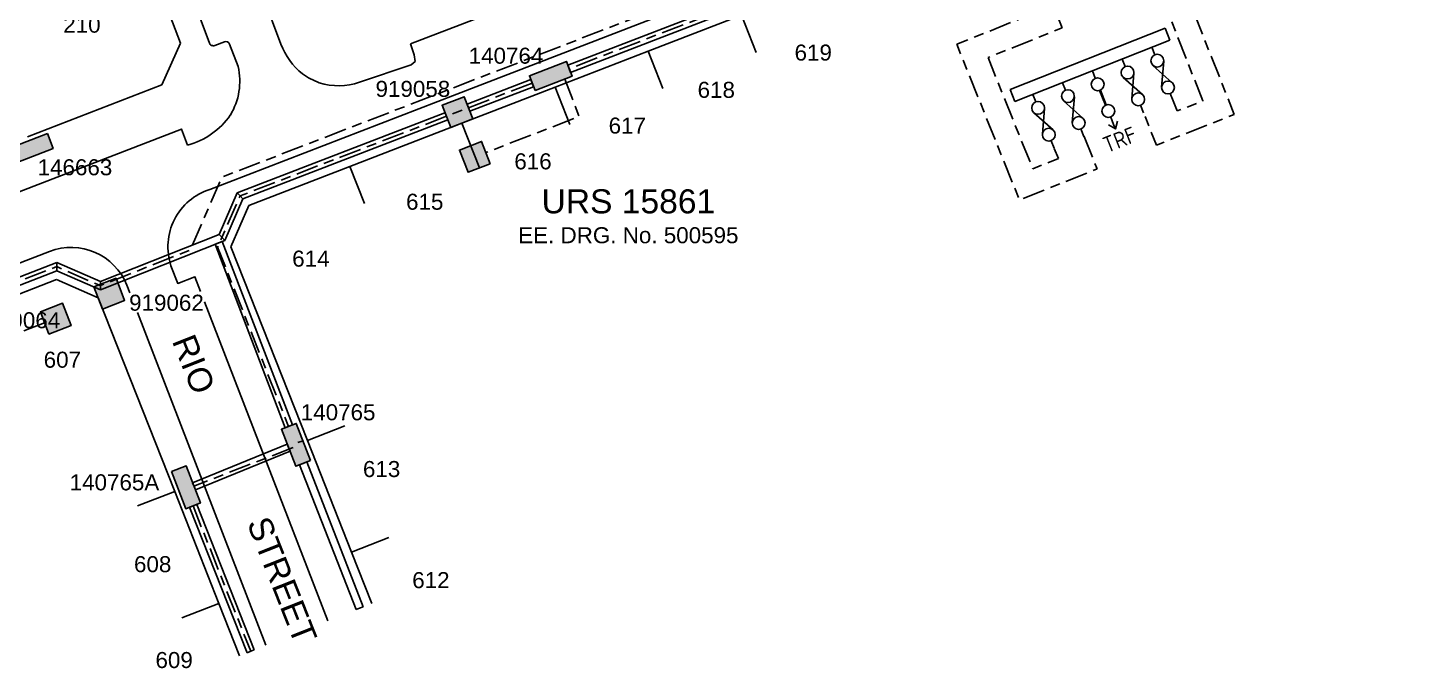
# Model space of a CAD drawing. Header units: metres. Extents: x 310835 to 311433, y 6270349 to 6270744.
# Drawn here: x 311051.5 to 311224.4, y 6270410.2 to 6270490.1 of the extents above; entities that cross this region are included whole.
import ezdxf
from ezdxf.enums import TextEntityAlignment as Align

# ---------------------------------------------------------------- set-up
doc = ezdxf.new("R2010")
doc.units = ezdxf.units.M
doc.header["$LTSCALE"] = 0.7
doc.linetypes.add('Cable Exist UG', pattern=[8.2, 4, -1.2, 1.8, -1.2])
doc.layers.get('0').update_dxf_attribs({"color": 6})
for name, color, linetype in [('_User Miscellaneous11', 7, 'Continuous'), ('_User Miscellaneous6', 7, 'Continuous'), ('_User Miscellaneous7', 150, 'Continuous'), ('_User Miscellaneous8', 7, 'Continuous'), ('_User_LV_Exist', 7, 'Continuous'), ('Cadastre Developer_SP_NEW', 4, 'Continuous'), ('Cadastre Land Parcels_SP_EXT', 4, 'Continuous'), ('Cadastre Roads_SP_EXT', 4, 'Continuous'), ('Cadastre Roads_SP_NEW', 8, 'Continuous'), ('Duct_SP_EXT', 4, 'Continuous'), ('Equip_LV_EXT', 5, 'Continuous'), ('Equip_LV_MOD', 5, 'Continuous'), ('Sub_LV_EXT', 5, 'Continuous'), ('SupportsUG_SP_LV_EXT', 7, 'Continuous'), ('SupportsUG_SP_LV_SL_EXT', 7, 'Continuous'), ('Trench_SP_EXT', 7, 'Continuous'), ('UG_Details_SP_MISC', 7, 'Continuous')]:
    doc.layers.add(name, color=color, linetype=linetype)
doc.layers.add('_User Miscellaneous12', color=7, linetype='Continuous', lineweight=35)
doc.styles.add('ARIAL', font='arial.ttf', dxfattribs={"height": 2})
doc.styles.add('ARIAL 3.0', font='arial.ttf', dxfattribs={"height": 3})
doc.styles.add('COLUMN_LABEL', font='arial.ttf')
doc.styles.add('IESYMBOL1', font='isocp.shx')
doc.styles.add('POLE_LABEL', font='arial.ttf')
doc.styles.get("Standard").update_dxf_attribs({"font": 'arial.ttf'})

# ---------------------------------------------------------------- blocks, each defined once
blk = doc.blocks.new('PILLAR_EXT')
blk.add_hatch(color=256).paths.add_polyline_path([(-2.475, 2.49), (-2.475, 0.51), (2.475, 0.51), (2.475, 2.49)])
blk.add_lwpolyline([(-2.475, 0.51), (2.475, 0.51), (2.475, 2.49), (-2.475, 2.49)], close=True)
for tag, p, flags in [('OWNED_BY', (0, 1.3), 9), ('STATE', (0, 1.1), 9), ('SUPPORT_TYPE', (0, 0.9), 9), ('USAGE', (0, 0.7), 9), ('LEGEND', (0, 0.5), 9), ('LOCATION', (0, 0.3), 9), ('NOTES', (0, 0.1), 9), ('PARENT', (0, -0.1), 9), ('STREETNAME', (0, -0.3), 9), ('SUBURB', (0, -0.5), 1)]:
    blk.add_attdef(tag, p, '', height=0.2, dxfattribs=dict(flags=flags))
at = {"layer": '_User Miscellaneous6', "style": 'ARIAL', "flags": 8}
blk.add_attdef('ASSET_NUM', text='', height=2, dxfattribs=at).set_placement((1.5, 7.5), align=Align.TOP_LEFT)
blk = doc.blocks.new('*U37')
at = {"layer": '_User Miscellaneous7'}
blk.add_hatch(color=256, dxfattribs=at).paths.add_polyline_path([(-1.49, -4.51), (-1.49, -7.49), (1.48, -7.49), (1.48, -4.51)])
at = {"layer": '_User Miscellaneous8'}
blk.add_hatch(color=256, dxfattribs=at).paths.add_polyline_path([(-1.49, 1.48), (-1.49, -1.49), (1.48, -1.49), (1.48, 1.48)])
at = {"layer": '_User Miscellaneous7'}
blk.add_lwpolyline([(1.48, -7.49), (1.48, -4.51), (-1.49, -4.51), (-1.49, -7.49)], close=True, dxfattribs=at)
at = {"layer": '_User Miscellaneous8'}
blk.add_lwpolyline([(1.48, -1.49), (1.48, 1.48), (-1.49, 1.48), (-1.49, -1.49)], close=True, dxfattribs=at)
at = {"flags": 9}
for tag, style, p in [('STRUCTURE_PLANT_NUMBER', 'POLE_LABEL', (1.81, 0.03)), ('STREET_CODE', 'COLUMN_LABEL', (1.81, -0.2))]:
    blk.add_attdef(tag, text='', height=0.2, dxfattribs=dict(at, style=style)).set_placement(p, align=Align.MIDDLE_LEFT)
for tag, p in [('COLUMN_TYPE', (1.81, -0.4)), ('OWNED_BY', (1.81, -0.6)), ('STATE', (1.81, -0.8)), ('USAGE', (1.81, -1)), ('STREETNAME', (1.81, -1.6)), ('SUBURB', (1.81, -1.8)), ('LEGEND', (1.81, -1.2)), ('LOCATION', (1.81, -1.4)), ('NOTES', (1.81, -2))]:
    blk.add_attdef(tag, text='', height=0.2, dxfattribs=at).set_placement(p, align=Align.MIDDLE_LEFT)
at = {"flags": 1}
blk.add_attdef('Z', (1.81, -2.35), '', height=0.2, dxfattribs=at)
at = {"layer": '_User Miscellaneous6', "style": 'ARIAL', "flags": 8}
blk.add_attdef('ASSET_NUM', text='', height=2, dxfattribs=at).set_placement((2, 2), align=Align.MIDDLE_LEFT)
blk = doc.blocks.new('*U84')
at = {"layer": '_User Miscellaneous7'}
blk.add_hatch(color=256, dxfattribs=at).paths.add_polyline_path([(-0.98, -8.85), (1.99, -8.85), (1.99, -5.88), (-0.98, -5.88)])
at = {"layer": '_User Miscellaneous8'}
blk.add_hatch(color=256, dxfattribs=at).paths.add_polyline_path([(-1.49, -1.49), (1.48, -1.49), (1.48, 1.48), (-1.49, 1.48)])
at = {"layer": '_User Miscellaneous7'}
blk.add_lwpolyline([(1.99, -8.85), (1.99, -5.88), (-0.98, -5.88), (-0.98, -8.85)], close=True, dxfattribs=at)
at = {"layer": '_User Miscellaneous8'}
blk.add_lwpolyline([(1.48, -1.49), (1.48, 1.48), (-1.49, 1.48), (-1.49, -1.49)], close=True, dxfattribs=at)
at = {"flags": 9}
for tag, style, p in [('STRUCTURE_PLANT_NUMBER', 'POLE_LABEL', (1.81, 0.03)), ('STREET_CODE', 'COLUMN_LABEL', (1.81, -0.2))]:
    blk.add_attdef(tag, text='', height=0.2, dxfattribs=dict(at, style=style)).set_placement(p, align=Align.MIDDLE_LEFT)
for tag, p in [('COLUMN_TYPE', (1.81, -0.4)), ('OWNED_BY', (1.81, -0.6)), ('STATE', (1.81, -0.8)), ('USAGE', (1.81, -1)), ('STREETNAME', (1.81, -1.6)), ('SUBURB', (1.81, -1.8)), ('LEGEND', (1.81, -1.2)), ('LOCATION', (1.81, -1.4)), ('NOTES', (1.81, -2))]:
    blk.add_attdef(tag, text='', height=0.2, dxfattribs=at).set_placement(p, align=Align.MIDDLE_LEFT)
at = {"flags": 1}
blk.add_attdef('Z', (1.81, -2.35), '', height=0.2, dxfattribs=at)
at = {"layer": '_User Miscellaneous6', "style": 'ARIAL', "flags": 8}
blk.add_attdef('ASSET_NUM', text='', height=2, dxfattribs=at).set_placement((2, 2), align=Align.MIDDLE_LEFT)
blk = doc.blocks.new('A$C7DAD38F0')
at = {"layer": '_User Miscellaneous11', "color": 3, "style": 'ARIAL'}
blk.add_attdef('DRG_NO', text='', height=2, dxfattribs=at).set_placement((0, -4.23), align=Align.MIDDLE_CENTER)
at = {"layer": '_User Miscellaneous6', "color": 2, "style": 'ARIAL 3.0'}
blk.add_attdef('URS___', text='', height=3, dxfattribs=at).set_placement((0, 0), align=Align.MIDDLE_CENTER)
blk = doc.blocks.new('LV_UG_DFUSE_CLOSED_EXT')
for points in [[(1, 0), (0, 0)], [(5.04, 0.73), (2.16, -0.72)], [(5.05, -0.71), (2.16, 0.72)], [(6.2, 0.01), (7.2, 0.01)]]:
    blk.add_lwpolyline(points)
for centre in [(1.8, 0), (5.4, 0.01)]:
    blk.add_circle(centre, 0.8)
at = {"flags": 9}
for tag, p in [('ACTUAL_STATUS', (0, 0)), ('CONSTRUCTED_VOLTAGE', (0, -0.2)), ('OPERATING_VOLTAGE', (0, -0.6)), ('ORIENTATION', (0, -0.8)), ('STATE', (0, -1)), ('SWITCH_TYPE', (0, -1.2)), ('NO_PHASES', (0, -0.4)), ('USAGE', (0, -1.4)), ('NOTES', (0, -1.6))]:
    blk.add_attdef(tag, text='', height=0.2, dxfattribs=at).set_placement(p, align=Align.MIDDLE_LEFT)
at = {"flags": 1}
blk.add_attdef('Z', (0, 0), '', height=0.2, dxfattribs=at)
blk = doc.blocks.new('TX_LINK_EXT')
h = blk.add_hatch(color=256)
edge = h.paths.add_edge_path()
edge.add_line((2.6, 0.05), (4.6, 0.05))
edge.add_arc((5.4, 0.01), 0.8, 177.2353, 184.4027)
edge.add_line((4.6, -0.05), (2.6, -0.05))
edge.add_arc((1.8, 0), 0.8, 356.4167, 363.5833)
for points in [[(1, 0), (0, 0)], [(2.6, 0.05), (4.6, 0.05)], [(6.2, 0.01), (7.2, 0.01)], [(2.6, -0.05), (4.6, -0.05)]]:
    blk.add_lwpolyline(points)
for centre in [(1.8, 0), (5.4, 0.01)]:
    blk.add_circle(centre, 0.8)
for centre, start, end in [((1.8, 0), 356.4167, 3.5833), ((5.4, 0.01), 177.2353, 184.4027)]:
    blk.add_arc(centre, 0.8, start, end)
at = {"layer": 'Sub_LV_EXT'}
blk.add_line((7.2, 0.01), (7.8, 0.01), dxfattribs=at)
blk.add_lwpolyline([(7, -0.59), (7.8, 0.01), (7, 0.61)], dxfattribs=at)
at = {"flags": 1}
blk.add_attdef('Z', (0, 0), '', height=0.2, dxfattribs=at)
at = {"layer": 'Sub_LV_EXT', "color": 7, "style": 'IESYMBOL1'}
blk.add_text('TRF', height=2, rotation=90, dxfattribs=at).set_placement((9.24, 0.01), align=Align.MIDDLE_CENTER)
at = {"layer": 'Sub_LV_EXT', "flags": 1}
for tag, p in [('ORIENTATION', (2.14, -1.53)), ('USAGE', (2.14, -1.14)), ('NOTES', (2.14, -3.07))]:
    blk.add_attdef(tag, p, '', height=0.2, dxfattribs=at)

msp = doc.modelspace()

# ---------------------------------------------------------------- linework, layer by layer
at = {"layer": '_User_LV_Exist', "color": 7, "linetype": 'Cable Exist UG', "flags": 128}
for points in [[(311247.36, 6270531.29), (311246.58, 6270533.32), (311241.62, 6270535.5), (311175.9, 6270510.13), (311183.38, 6270491.19), (311192.64, 6270494.85), (311198.13, 6270480.95), (311194.93, 6270479.69), (311194.43, 6270480.95)], [(311193.09, 6270513.55), (311179.8, 6270508.42), (311185.07, 6270495.09), (311194.32, 6270498.75), (311202.03, 6270479.26), (311192.32, 6270475.42), (311190.72, 6270479.47)], [(311179.58, 6270475.03), (311180.09, 6270473.76), (311176.9, 6270472.48), (311171.31, 6270486.35), (311180.55, 6270490.06), (311172.93, 6270508.98), (311075.72, 6270471.44), (311071.75, 6270462.35), (311060.54, 6270457.9), (311055.11, 6270460.27), (311032.4, 6270451.5)], [(311183.29, 6270476.51), (311184.92, 6270472.47), (311175.23, 6270468.58), (311167.41, 6270488.01), (311176.64, 6270491.73), (311171.25, 6270505.12), (311156.65, 6270499.48)], [(311149.32, 6270496.65), (311119.04, 6270484.95)], [(311114.43, 6270483.17), (311077.97, 6270469.09), (311075.17, 6270462.7), (311084.02, 6270440.34)], [(311118.49, 6270483.68), (311120.29, 6270479), (311108.66, 6270474.51)], [(311053.59, 6270453.25), (311047.6, 6270450.94)], [(311084.61, 6270437.69), (311072.22, 6270432.9)], [(311072.11, 6270430.43), (311079.3, 6270412.28)]]:
    msp.add_lwpolyline(points, dxfattribs=at)
at = {"layer": 'Cadastre Developer_SP_NEW', "linetype": 'Continuous'}
for p, q in [((311070.54, 6270488.15), (311065.58, 6270501.24)), ((311068.23, 6270482.97), (311070.54, 6270488.15)), ((311051.43, 6270476.48), (311068.23, 6270482.97))]:
    msp.add_line(p, q, dxfattribs=at)
at = {"layer": 'Cadastre Land Parcels_SP_EXT', "linetype": 'Continuous'}
for p, q in [((311140.54, 6270491.65), (311128.91, 6270487.15)), ((311142.38, 6270487), (311140.54, 6270491.65)), ((311140.54, 6270491.65), (311142.38, 6270487)), ((311128.91, 6270487.15), (311117.28, 6270482.66)), ((311130.75, 6270482.5), (311128.91, 6270487.15)), ((311128.91, 6270487.15), (311130.75, 6270482.5)), ((311117.28, 6270482.66), (311105.64, 6270478.17)), ((311119.11, 6270478.01), (311117.28, 6270482.66)), ((311117.28, 6270482.66), (311119.11, 6270478.01)), ((311105.64, 6270478.17), (311091.69, 6270472.78)), ((311107.85, 6270472.59), (311105.64, 6270478.17)), ((311105.64, 6270478.17), (311107.85, 6270472.59)), ((311091.69, 6270472.78), (311079.09, 6270467.92)), ((311093.52, 6270468.13), (311091.69, 6270472.78)), ((311091.69, 6270472.78), (311093.52, 6270468.13)), ((311079.09, 6270467.92), (311076.84, 6270462.76)), ((311076.84, 6270462.76), (311086.39, 6270438.6)), ((311055.08, 6270458.65), (311044.59, 6270454.6)), ((311060.27, 6270456.37), (311055.08, 6270458.65)), ((311069.82, 6270432.2), (311060.27, 6270456.37)), ((311091.05, 6270440.4), (311086.39, 6270438.6)), ((311086.39, 6270438.6), (311091.05, 6270440.4)), ((311086.39, 6270438.6), (311091.9, 6270424.66)), ((311069.82, 6270432.2), (311065.17, 6270430.41)), ((311065.17, 6270430.41), (311069.82, 6270432.2)), ((311075.33, 6270418.26), (311069.82, 6270432.2)), ((311091.9, 6270424.66), (311096.56, 6270426.46)), ((311096.56, 6270426.46), (311091.9, 6270424.66)), ((311091.9, 6270424.66), (311094.42, 6270418.26)), ((311075.33, 6270418.26), (311070.69, 6270416.47)), ((311070.69, 6270416.47), (311075.33, 6270418.26)), ((311077.92, 6270411.73), (311075.33, 6270418.26))]:
    msp.add_line(p, q, dxfattribs=at)
at = {"layer": 'Cadastre Roads_SP_NEW'}
for p, q in [((311064.28, 6270537.97), (311083.08, 6270488.03)), ((311056.51, 6270535.05), (311074.16, 6270488.16)), ((311076.02, 6270488.33), (311074.81, 6270487.86)), ((311076.67, 6270488.03), (311077.73, 6270485.23))]:
    msp.add_line(p, q, dxfattribs=at)
at = {"layer": 'Cadastre Roads_SP_NEW', "linetype": 'Continuous'}
for p, q in [((311112.16, 6270493.01, 67.58), (311099.25, 6270488.05, 66.46)), ((311099.25, 6270488.05, 66.46), (311099.71, 6270486.7, 66.52)), ((311099.71, 6270486.7, 66.52), (311099.82, 6270485.87, 66.54)), ((311099.31, 6270485.47, 66.5), (311092.89, 6270483.27, 66.15)), ((311099.82, 6270485.87, 66.54), (311099.31, 6270485.47, 66.5))]:
    msp.add_line(p, q, dxfattribs=at)
at = {"layer": 'Cadastre Roads_SP_NEW', "flags": 128}
for points in [[(311244.82, 6270535.75), (311105.01, 6270481.79)], [(311105.01, 6270481.79), (311074.2, 6270469.9)], [(311071.43, 6270475.41), (311070.65, 6270477.43), (310966.74, 6270437.33), (310967.57, 6270435.18), (310961.16, 6270432.71)], [(310963.33, 6270427.11), (311054.18, 6270462.17)], [(311069.35, 6270460.37), (311070.19, 6270458.17), (311072.34, 6270459), (311073.05, 6270457.15)], [(311063.85, 6270457.94), (311064.22, 6270456.99)], [(311073.54, 6270455.88), (311088.91, 6270416.08)], [(311065.16, 6270454.54), (311081.2, 6270413.03)]]:
    msp.add_lwpolyline(points, dxfattribs=at)
at = {"layer": 'Cadastre Roads_SP_NEW'}
for centre, radius, start, end in [((311074.63, 6270488.33), 0.5, 200.5868, 290.7686), ((311076.2, 6270487.86), 0.5, 20.7686, 110.7686), ((311076.49, 6270462.74), 7.52, 107.7008, 198.3616), ((311056.88, 6270455.18), 7.5, 21.5923, 111.1071)]:
    msp.add_arc(centre, radius, start, end, dxfattribs=at)
at = {"layer": 'Cadastre Roads_SP_NEW', "linetype": 'Continuous'}
for centre, radius, start, end in [((311090.88, 6270490.9, -66.15), 8.31, 200.2035, 232.0735), ((311069.79, 6270483.4), 8.15, 328.8096, 13.0188), ((311090.52, 6270490.64, 66.15), 7.89, 232.9204, 250.3186), ((311090.28, 6270490.89, 66.15), 8.05, 252.5156, 288.8984), ((311068.92, 6270484.62), 9.54, 285.2407, 325.2514)]:
    msp.add_arc(centre, radius, start, end, dxfattribs=at)
at = {"layer": 'Duct_SP_EXT'}
for p, q in [((311072.06, 6270433.31), (311083.85, 6270438.13)), ((311083.85, 6270438.13), (311084.03, 6270437.69)), ((311072.42, 6270432.42), (311084.21, 6270437.24)), ((311084.21, 6270437.24), (311084.03, 6270437.69)), ((311072.06, 6270433.31), (311072.24, 6270432.86)), ((311072.42, 6270432.42), (311072.24, 6270432.86))]:
    msp.add_line(p, q, dxfattribs=at)
at = {"layer": 'Equip_LV_MOD'}
for p, q in [((311174.07, 6270482.37), (311193.42, 6270490.01)), ((311193.42, 6270490.01), (311193.71, 6270489.27)), ((311174.66, 6270480.88), (311194.01, 6270488.53)), ((311194.01, 6270488.53), (311193.71, 6270489.27)), ((311174.07, 6270482.37), (311174.37, 6270481.62)), ((311174.66, 6270480.88), (311174.37, 6270481.62))]:
    msp.add_line(p, q, dxfattribs=at)
at = {"layer": 'Trench_SP_EXT', "linetype": 'Cable Exist UG'}
msp.add_lwpolyline([(311085.84, 6270438.54), (311085.2, 6270438.31)], dxfattribs=at)
at = {"layer": 'UG_Details_SP_MISC'}
for p, q in [((311149.15, 6270497.09), (311118.87, 6270485.4)), ((311149.5, 6270496.2), (311119.22, 6270484.5)), ((311118.87, 6270485.4), (311119.04, 6270484.95)), ((311119.22, 6270484.5), (311119.04, 6270484.95)), ((311114.25, 6270483.62), (311106.31, 6270480.55)), ((311114.25, 6270483.62), (311114.43, 6270483.17)), ((311114.6, 6270482.72), (311114.43, 6270483.17)), ((311114.6, 6270482.72), (311106.66, 6270479.66)), ((311106.31, 6270480.55), (311106.49, 6270480.1)), ((311106.66, 6270479.66), (311106.49, 6270480.1)), ((311103.54, 6270479.48), (311077.62, 6270469.47)), ((311103.89, 6270478.58), (311078.34, 6270468.72)), ((311103.54, 6270479.48), (311103.72, 6270479.03)), ((311103.89, 6270478.58), (311103.72, 6270479.03)), ((311077.62, 6270469.47), (311075.35, 6270464.3)), ((311077.62, 6270469.47), (311077.98, 6270469.1)), ((311078.34, 6270468.72), (311076.07, 6270463.55)), ((311078.34, 6270468.72), (311077.98, 6270469.1)), ((311075.35, 6270464.3), (311060.55, 6270458.42)), ((311075.35, 6270464.3), (311075.71, 6270463.93)), ((311076.07, 6270463.55), (311075.71, 6270463.93)), ((311076.07, 6270463.55), (311060.54, 6270457.38)), ((311074.86, 6270463.08), (311075.3, 6270463.25)), ((311083.61, 6270440.18), (311074.86, 6270463.08)), ((311075.75, 6270463.42), (311075.3, 6270463.25)), ((311084.51, 6270440.52), (311075.75, 6270463.42)), ((311055.13, 6270460.79), (311045.26, 6270456.98)), ((311055.13, 6270460.79), (311055.11, 6270460.27)), ((311060.55, 6270458.42), (311055.13, 6270460.79)), ((311055.1, 6270459.75), (311045.61, 6270456.08)), ((311055.1, 6270459.75), (311055.11, 6270460.27)), ((311060.54, 6270457.38), (311055.1, 6270459.75)), ((311060.55, 6270458.42), (311060.54, 6270457.9)), ((311060.54, 6270457.38), (311060.54, 6270457.9)), ((311083.61, 6270440.18), (311084.06, 6270440.35)), ((311084.51, 6270440.52), (311084.06, 6270440.35)), ((311085.4, 6270435.56), (311085.85, 6270435.73)), ((311092.45, 6270417.49), (311085.4, 6270435.56)), ((311086.29, 6270435.91), (311085.85, 6270435.73)), ((311093.34, 6270417.83), (311086.29, 6270435.91)), ((311071.67, 6270430.26), (311072.11, 6270430.43)), ((311078.86, 6270412.1), (311071.67, 6270430.26)), ((311072.56, 6270430.61), (311072.11, 6270430.43)), ((311079.75, 6270412.45), (311072.56, 6270430.61)), ((311092.45, 6270417.49), (311092.9, 6270417.66)), ((311093.34, 6270417.83), (311092.9, 6270417.66)), ((311078.86, 6270412.1), (311079.3, 6270412.28)), ((311079.75, 6270412.45), (311079.3, 6270412.28))]:
    msp.add_line(p, q, dxfattribs=at)

# ---------------------------------------------------------------- block references
at = {"layer": '_User Miscellaneous12'}
msp.add_blockref('A$C7DAD38F0', (311126.43, 6270468.42), dxfattribs=at).add_auto_attribs({'URS___': 'URS 15861', 'DRG_NO': 'EE. DRG. No. 500595'})
at = {"layer": 'Equip_LV_EXT', "rotation": 291.5658760624201}
for name, p in [('LV_UG_DFUSE_CLOSED_EXT', (311188.06, 6270486.16)), ('LV_UG_DFUSE_CLOSED_EXT', (311191.77, 6270487.64)), ('TX_LINK_EXT', (311184.33, 6270484.7)), ('LV_UG_DFUSE_CLOSED_EXT', (311180.62, 6270483.22)), ('LV_UG_DFUSE_CLOSED_EXT', (311176.9, 6270481.75))]:
    msp.add_blockref(name, p, dxfattribs=at)
at = {"layer": 'SupportsUG_SP_LV_EXT'}
ref = msp.add_blockref('PILLAR_EXT', (311117.28, 6270482.66), dxfattribs=dict(at, rotation=21.10416775425748))
ref.add_attrib('ASSET_NUM_001', '140764', (311106.5, 6270485.59), dxfattribs={"layer": '_User Miscellaneous6', "height": 2, "style": 'ARIAL'})
ref = msp.add_blockref('PILLAR_EXT', (311051.44, 6270476.45), dxfattribs=dict(at, rotation=201.1041669041198))
ref.add_attrib('ASSET_NUM_001', '146663', (311052.71, 6270471.67), dxfattribs={"layer": '_User Miscellaneous6', "height": 2, "style": 'ARIAL'})
ref = msp.add_blockref('PILLAR_EXT', (311086.35, 6270438.58), dxfattribs=dict(at, rotation=111.1208305929984))
ref.add_attrib('ASSET_NUM_001', '140765', (311085.55, 6270441.1), dxfattribs={"layer": '_User Miscellaneous6', "height": 2, "style": 'ARIAL'})
ref = msp.add_blockref('PILLAR_EXT', (311069.82, 6270432.2), dxfattribs=dict(at, rotation=291.1207181436934))
ref.add_attrib('ASSET_NUM_001', '140765A', (311056.71, 6270432.36), dxfattribs={"layer": '_User Miscellaneous6', "height": 2, "style": 'ARIAL'})
at = {"layer": 'SupportsUG_SP_LV_SL_EXT'}
ref = msp.add_blockref('*U37', (311105.11, 6270479.56), dxfattribs=dict(at, rotation=21.21022611568762))
ref.add_attrib('ASSET_NUM_001', '919058', (311094.88, 6270481.45), dxfattribs={"layer": '_User Miscellaneous6', "height": 2, "style": 'ARIAL'})
ref = msp.add_blockref('*U84', (311061.66, 6270456.9), dxfattribs=dict(at, rotation=291.1206813938728))
ref.add_attrib('ASSET_NUM_001', '919062', (311064.13, 6270454.77), dxfattribs={"layer": '_User Miscellaneous6', "height": 2, "style": 'ARIAL'})
ref = msp.add_blockref('*U37', (311044.05, 6270455.98), dxfattribs=dict(at, rotation=21.21022611501434))
ref.add_attrib('ASSET_NUM_001', '919064', (311046.21, 6270452.58), dxfattribs={"layer": '_User Miscellaneous6', "height": 2, "style": 'ARIAL'})

# ---------------------------------------------------------------- texts
at = {"layer": 'Cadastre Developer_SP_NEW', "style": 'ARIAL'}
for s, p in [('210', (311058.24, 6270489.46)), ('619', (311149.5, 6270485.98)), ('618', (311137.4, 6270481.33)), ('617', (311126.3, 6270476.87)), ('616', (311114.53, 6270472.41)), ('615', (311101.02, 6270467.37)), ('614', (311086.81, 6270460.27)), ('607', (311055.8, 6270447.66)), ('613', (311095.64, 6270434.02)), ('608', (311067.07, 6270422.15)), ('612', (311101.79, 6270420.16)), ('609', (311069.75, 6270410.19))]:
    msp.add_text(s, height=2, dxfattribs=at).set_placement(p, align=Align.CENTER)
at = {"layer": 'Cadastre Roads_SP_EXT'}
for s, p in [('RIO ', (311069.44, 6270451.01)), ('STREET', (311078.79, 6270428.29))]:
    msp.add_text(s, height=3, rotation=291.5642, dxfattribs=at).set_placement(p)

doc.saveas('drawing.dxf')
